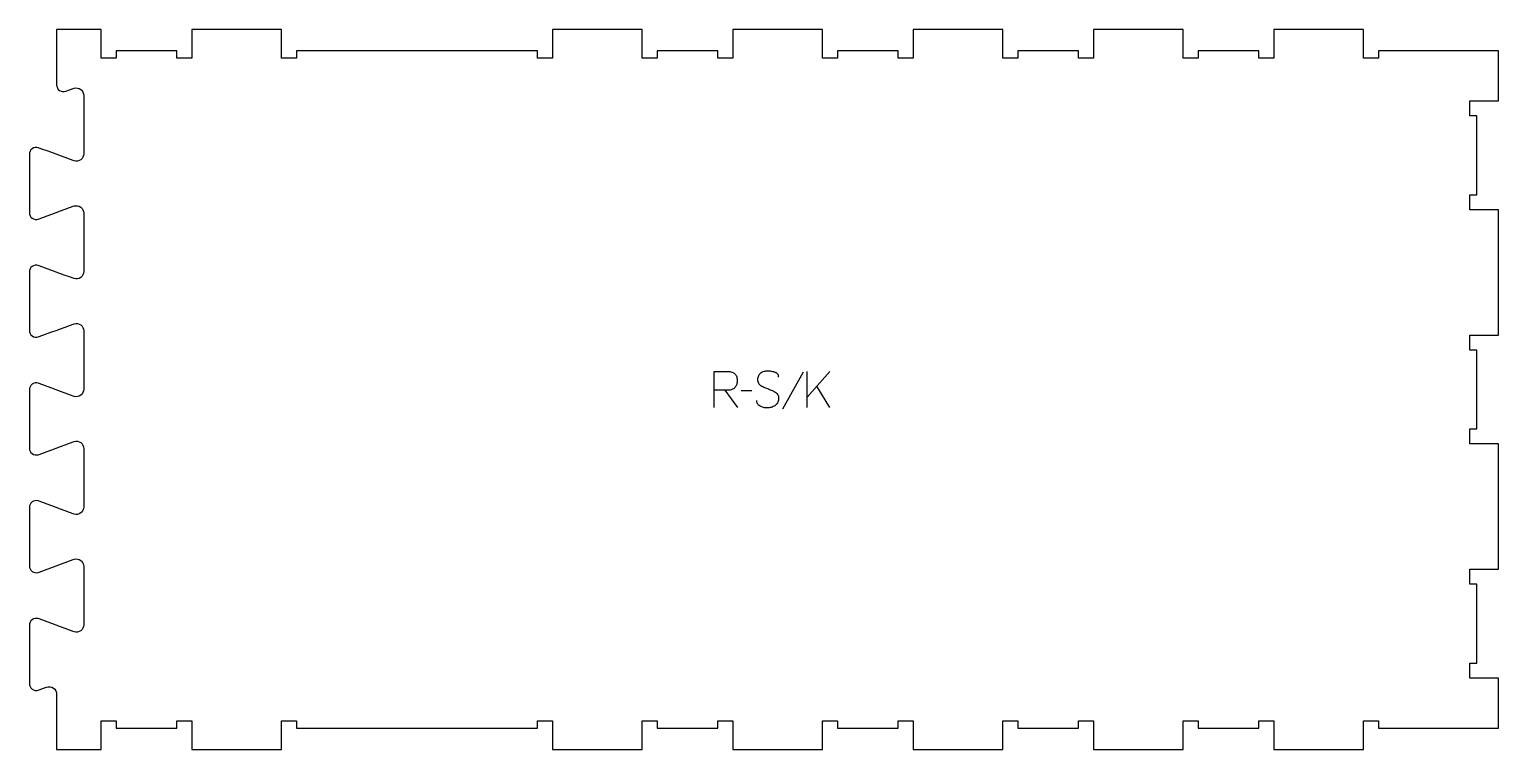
# Model space of a CAD drawing. Extents: x 0 to 1222, y 0 to 600.
import ezdxf

# ---------------------------------------------------------------- set-up
doc = ezdxf.new("R2010")
doc.units = 0
doc.layers.add('1_ANYTOOL_1MMDEEP_LABELS_S', color=2, linetype='CONTINUOUS')
doc.layers.add('4_ANYTOOL_CUTTHROUGH_OUTSI', color=5, linetype='CONTINUOUS')

msp = doc.modelspace()

# ---------------------------------------------------------------- linework, layer by layer
at = {"layer": '1_ANYTOOL_1MMDEEP_LABELS_S'}
for p, q in [((643.531524, 314.265052), (626.34581, 283.493623)), ((646.960096, 284.736481), (646.960096, 314.736481)), ((646.960096, 293.350766), (665.902953, 314.736481)), ((578.517239, 299.179338), (588.974382, 284.693623)), ((600.974382, 298.622195), (592.188667, 298.536481)), ((665.902953, 284.736481), (655.102953, 302.565052))]:
    msp.add_line(p, q, dxfattribs=at)
for points in [[(569.517239, 284.736481), (569.517239, 314.736481), (580.874382, 314.736481, -0.030274), (582.640195, 314.629465, -0.049), (584.361882, 314.246302, -0.050774), (585.694404, 313.653846, -0.06445), (586.852953, 312.775766, -0.0646), (587.742864, 311.639735, -0.052254), (588.347596, 310.324873, -0.050381), (588.736731, 308.632325, -0.031337), (588.84581, 306.893623, -0.040022), (588.735649, 305.519567, -0.042626), (588.401167, 304.182909, -0.04247), (587.832483, 302.893189, -0.036572), (587.067239, 301.707909, -0.051097), (586.125461, 300.693954, -0.061981), (584.98331, 299.918623, -0.061813), (583.674308, 299.442124, -0.049309), (582.288667, 299.265052, -0.003273), (581.421017, 299.227361, -0.003121), (580.552953, 299.200766, -0.003882), (579.535172, 299.183847, -0.002215), (578.517239, 299.179338), (569.560096, 299.179338)], [(623.217239, 310.150766, 0.071867), (623.024125, 311.487373, 0.100684), (622.397596, 312.668623, 0.047558), (621.923042, 313.145074, 0.038563), (621.373042, 313.533802, 0.037928), (620.675855, 313.88127, 0.026634), (619.938667, 314.136481, 0.028461), (616.915334, 314.822463, 0.041577), (613.831524, 315.079338, 0.036938), (612.329165, 314.968198, 0.041531), (610.863667, 314.623981, 0.041583), (609.48629, 314.046772, 0.038125), (608.217239, 313.257909, 0.057611), (607.147086, 312.266005, 0.065808), (606.352953, 311.045409, 0.06469), (605.875457, 309.585854, 0.046778), (605.731524, 308.050766, 0.052235), (605.89388, 306.500924, 0.075448), (606.438667, 305.050766, 0.076671), (607.354759, 303.877714, 0.061023), (608.560096, 302.993623, 0.021951), (611.58895, 301.466278, 0.018213), (614.731524, 300.186481, -0.02405), (617.833009, 298.881018, -0.02981), (620.774382, 297.250766, -0.068439), (621.915683, 296.284836, -0.079282), (622.724382, 295.032909, -0.076308), (623.149381, 293.454227, -0.047772), (623.174382, 291.807909, -0.046243), (622.881147, 290.12695, -0.06359), (622.231524, 288.556123, -0.064671), (621.258701, 287.271934, -0.057073), (620.002953, 286.257909, -0.067522), (617.034645, 284.894999, -0.070793), (613.810096, 284.393623, -0.064027), (610.671081, 284.756138, -0.070447), (607.74581, 285.936481, -0.054374), (606.587393, 286.786113, -0.074742), (605.688667, 287.897195, -0.075199), (605.16566, 289.203573, -0.057737), (605.002953, 290.607909)]]:
    msp.add_lwpolyline(points, format="xyb", dxfattribs=at)
at = {"layer": '4_ANYTOOL_CUTTHROUGH_OUTSI'}
msp.add_lwpolyline([(22.612207, 46.137657), (22.613083, 0), (59.613087, 0), (59.613087, 23.75, -0.414214), (59.863087, 24), (71.863087, 24, -0.414214), (72.113087, 23.75), (72.113087, 18), (122.613087, 18), (122.613087, 23.75, -0.414214), (122.863087, 24), (134.863087, 24, -0.414214), (135.113087, 23.75), (135.113087, 0), (209.613087, 0), (209.613087, 23.75, -0.414214), (209.863087, 24), (221.863087, 24, -0.414214), (222.113087, 23.75), (222.113087, 18), (422.613087, 18), (422.613087, 23.75, -0.414214), (422.863087, 24), (434.863087, 24, -0.414214), (435.113087, 23.75), (435.113087, 0), (509.613087, 0), (509.613087, 23.75, -0.414214), (509.863087, 24), (521.863087, 24, -0.414214), (522.113087, 23.75), (522.113087, 18), (572.613087, 18), (572.613087, 23.75, -0.414214), (572.863087, 24), (584.863087, 24, -0.414214), (585.113087, 23.75), (585.113087, 0), (659.613087, 0), (659.613087, 23.75, -0.414214), (659.863087, 24), (671.863087, 24, -0.414214), (672.113087, 23.75), (672.113087, 18), (722.613087, 18), (722.613087, 23.75, -0.414214), (722.863087, 24), (734.863087, 24, -0.414214), (735.113087, 23.75), (735.113087, 0), (809.613087, 0), (809.613087, 23.75, -0.414214), (809.863087, 24), (821.863087, 24, -0.414214), (822.113087, 23.75), (822.113087, 18), (872.613087, 18), (872.613087, 23.75, -0.414214), (872.863087, 24), (884.863087, 24, -0.414214), (885.113087, 23.75), (885.113087, 0), (959.613087, 0), (959.613087, 23.75, -0.414214), (959.863087, 24), (971.863087, 24, -0.414214), (972.113087, 23.75), (972.113087, 18), (1022.613087, 18), (1022.613087, 23.75, -0.414214), (1022.863087, 24), (1034.863087, 24, -0.414214), (1035.113087, 23.75), (1035.113087, 0), (1109.613087, 0), (1109.613087, 23.75, -0.414214), (1109.863087, 24), (1121.863087, 24, -0.414214), (1122.113087, 23.75), (1122.113087, 18), (1222.113088, 18), (1222.113088, 59.6), (1198.363088, 59.6, -0.414214), (1198.113088, 59.85), (1198.113088, 71.85, -0.414214), (1198.363088, 72.1), (1204.113088, 72.1), (1204.113088, 137.6), (1198.363088, 137.6, -0.414214), (1198.113088, 137.85), (1198.113088, 149.85, -0.414214), (1198.363088, 150.1), (1222.113088, 150.1), (1222.113088, 254.5), (1198.363088, 254.5, -0.414214), (1198.113088, 254.75), (1198.113088, 266.75, -0.414214), (1198.363088, 267), (1204.113088, 267), (1204.113088, 332.5), (1198.363088, 332.5, -0.414214), (1198.113088, 332.75), (1198.113088, 344.75, -0.414214), (1198.363088, 345), (1222.113088, 345), (1222.113088, 449.4), (1198.363088, 449.4, -0.414214), (1198.113088, 449.65), (1198.113088, 461.65, -0.414214), (1198.363088, 461.9), (1204.113088, 461.9), (1204.113088, 527.4), (1198.363088, 527.4, -0.414214), (1198.113088, 527.65), (1198.113088, 539.65, -0.414214), (1198.363088, 539.9), (1222.113088, 539.9), (1222.113088, 581.5), (1122.113087, 581.5), (1122.113087, 575.75, -0.414214), (1121.863087, 575.5), (1109.863087, 575.5, -0.414214), (1109.613087, 575.75), (1109.613087, 599.5), (1035.113087, 599.5), (1035.113087, 575.75, -0.414214), (1034.863087, 575.5), (1022.863087, 575.5, -0.414214), (1022.613087, 575.75), (1022.613087, 581.5), (972.113087, 581.5), (972.113087, 575.75, -0.414214), (971.863087, 575.5), (959.863087, 575.5, -0.414214), (959.613087, 575.75), (959.613087, 599.5), (885.113087, 599.5), (885.113087, 575.75, -0.414214), (884.863087, 575.5), (872.863087, 575.5, -0.414214), (872.613087, 575.75), (872.613087, 581.5), (822.113087, 581.5), (822.113087, 575.75, -0.414214), (821.863087, 575.5), (809.863087, 575.5, -0.414214), (809.613087, 575.75), (809.613087, 599.5), (735.113087, 599.5), (735.113087, 575.75, -0.414214), (734.863087, 575.5), (722.863087, 575.5, -0.414214), (722.613087, 575.75), (722.613087, 581.5), (672.113087, 581.5), (672.113087, 575.75, -0.414214), (671.863087, 575.5), (659.863087, 575.5, -0.414214), (659.613087, 575.75), (659.613087, 599.5), (585.113087, 599.5), (585.113087, 575.75, -0.414214), (584.863087, 575.5), (572.863087, 575.5, -0.414214), (572.613087, 575.75), (572.613087, 581.5), (522.113087, 581.5), (522.113087, 575.75, -0.414214), (521.863087, 575.5), (509.863087, 575.5, -0.414214), (509.613087, 575.75), (509.613087, 599.5), (435.113087, 599.5), (435.113087, 575.75, -0.414214), (434.863087, 575.5), (422.863087, 575.5, -0.414214), (422.613087, 575.75), (422.613087, 581.5), (222.113087, 581.5), (222.113087, 575.75, -0.414214), (221.863087, 575.5), (209.863087, 575.5, -0.414214), (209.613087, 575.75), (209.613087, 599.5), (135.113087, 599.5), (135.113087, 575.75, -0.414214), (134.863087, 575.5), (122.863087, 575.5, -0.414214), (122.613087, 575.75), (122.613087, 581.5), (72.113087, 581.5), (72.113087, 575.75, -0.414214), (71.863087, 575.5), (59.863087, 575.5, -0.414214), (59.613087, 575.75), (59.613087, 599.5), (22.613093, 599.5), (22.614129, 553.362941, 0.245332), (25.077437, 548.645003, 0.245332), (30.356671, 547.969345), (37.165647, 550.484706, -0.015604), (37.180442, 550.489653, -0.237079), (42.707182, 549.51757, -0.237079), (45.226366, 544.503238), (45.22591, 495.997153, -0.237079), (42.706726, 490.982824, -0.237077), (37.180133, 490.010739, -0.015611), (37.165331, 490.015688, 0.000004), (7.389658, 501.015671, 0.236337), (2.319928, 500.116649, 0.237079), (0.002279, 495.503464), (0.001823, 446.997379, 0.237079), (2.319473, 442.384196, 0.237104), (7.403989, 441.490108, -0.000004), (37.165191, 452.484706, -0.015604), (37.179986, 452.489653, -0.237079), (42.706726, 451.51757, -0.237079), (45.22591, 446.503238), (45.225455, 397.997153, -0.237079), (42.706271, 392.982824, -0.237077), (37.179677, 392.010739, -0.015611), (37.164876, 392.015688, 0.000004), (7.389202, 403.015671, 0.236337), (2.319473, 402.116649, 0.237079), (0.001823, 397.503464), (0.001367, 348.997379, 0.237079), (2.319017, 344.384196, 0.237104), (7.403533, 343.490108, -0.000004), (37.164735, 354.484706, -0.015604), (37.17953, 354.489653, -0.237079), (42.706271, 353.51757, -0.237079), (45.225455, 348.503238), (45.224999, 299.997153, -0.237079), (42.705815, 294.982824, -0.237077), (37.179221, 294.010739, -0.015611), (37.16442, 294.015688, 0.000004), (7.388746, 305.015671, 0.236337), (2.319017, 304.11665, 0.237079), (0.001367, 299.503464), (0.000912, 250.997379, 0.237079), (2.318561, 246.384196, 0.237104), (7.403078, 245.490108, -0.000004), (37.164279, 256.484706, -0.015604), (37.179075, 256.489653, -0.237079), (42.705815, 255.51757, -0.237079), (45.224999, 250.503238), (45.224543, 201.997153, -0.237079), (42.705359, 196.982824, -0.237077), (37.178765, 196.010739, -0.015611), (37.163964, 196.015688, 0.000004), (7.38829, 207.015671, 0.236337), (2.318561, 206.11665, 0.237079), (0.000912, 201.503464), (0.000456, 152.997379, 0.237079), (2.318105, 148.384196, 0.237104), (7.402622, 147.490108, -0.000004), (37.163824, 158.484706, -0.015604), (37.178619, 158.489653, -0.237079), (42.705359, 157.51757, -0.237079), (45.224543, 152.503238), (45.224087, 103.997153, -0.237079), (42.704903, 98.982824, -0.237077), (37.17831, 98.010739, -0.015611), (37.163508, 98.015688, 0.000004), (7.387835, 109.015671, 0.236337), (2.318105, 108.11665, 0.237079), (0.000456, 103.503464), (0, 54.997379, 0.237079), (2.317649, 50.384196, 0.237104), (7.402166, 49.490108, -0.000017), (14.1964, 52.000283, -0.522088)], format="xyb", close=True, dxfattribs=at)

doc.saveas('drawing.dxf')
